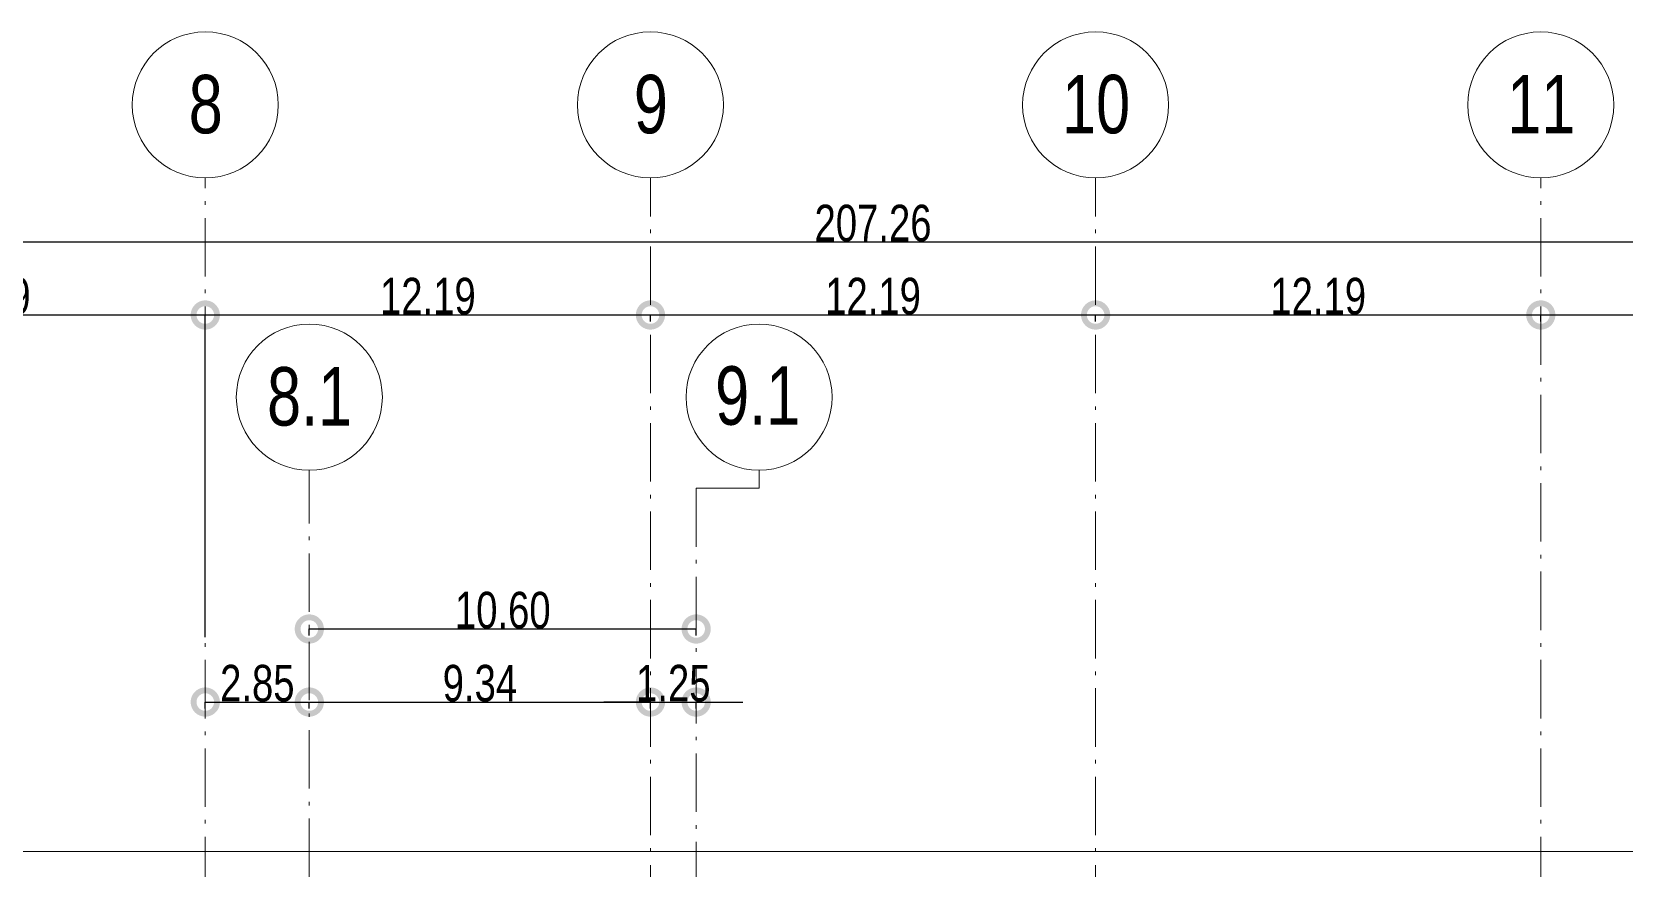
# Model space of a CAD drawing. Header units: metres. Extents: x -55 to 260, y -121 to 64.
# Drawn here: x 68.4 to 112.01, y 41.42 to 64.32 of the extents above; entities that cross this region are included whole.
import ezdxf

# ---------------------------------------------------------------- set-up
doc = ezdxf.new("R2010")
doc.units = ezdxf.units.M
doc.linetypes.add('01_Grid', pattern=[2.32, 1.6, -0.36, 0, -0.36])
for name, color, linetype, lineweight in [('0-1', 7, 'Continuous', 5), ('03EJES', 1, 'Continuous', 5), ('03EJES-1', 1, '01_Grid', 5), ('04NOEJE', 2, 'Continuous', 18), ('04NOEJE-1', 2, 'Continuous', 5), ('31COTAS', 1, 'Continuous', 5), ('70LINEA-1', 254, 'Continuous', 5)]:
    doc.layers.add(name, color=color, linetype=linetype, lineweight=lineweight)
doc.styles.add('Arial', font='arial.ttf', dxfattribs={"width": 0.75, "height": 1.6})
doc.styles.add('Arial_1', font='arial.ttf', dxfattribs={"width": 0.75, "height": 1})
doc.dimstyles.new('Standard__0_00_', dxfattribs={"dimscale": 0.3048, "dimtxt": 1.020259, "dimasz": 4.199475, "dimexe": 0, "dimexo": 1.312336, "dimgap": 0, "dimtad": 1, "dimrnd": 0.01, "dimzin": 0, "dimdsep": 46, "dimtxsty": 'Arial_1', "dimblk1": 'DOTSMALL', "dimblk2": 'DOTSMALL', "dimsah": 1, "dimcen": 0.09, "dimazin": 0, "dimtfac": 1, "dimtdec": 4, "dimtix": 1, "dimtmove": 0, "dimatfit": 3, "dimfxl": 1, "dimtvp": 1, "dimtolj": 1, "dimtzin": 0, "dimarcsym": 2})

# ---------------------------------------------------------------- blocks, each defined once
blk = doc.blocks.new('22011_AR_rvt-2-A1 _ A700')
at = {"layer": '70LINEA-1'}
for p, q in [((54.021, 41.876), (75.631, 41.876)), ((75.631, 41.876), (94.061, 41.876)), ((94.061, 41.876), (112.011, 41.876)), ((112.011, 41.876), (133.861, 41.876))]:
    blk.add_line(p, q, dxfattribs=at)
blk = doc.blocks.new('Grid - Standard-4449989-A1 _ A700')
at = {"layer": '04NOEJE'}
blk.add_circle((0, 0), 0.005, dxfattribs=at)
blk = doc.blocks.new('_DotSmall')
at = {"color": 0, "linetype": 'ByBlock', "const_width": 0.5}
blk.add_lwpolyline([(-0.0625, 0, 1), (0.0625, 0, 1)], format="xyb", close=True, dxfattribs=at)
blk = doc.blocks.new('DIMBLOCK7-A1 _ A700')
at = {"layer": '31COTAS', "color": 0, "lineweight": -2, "transparency": 16777216}
for p, q in [((60.96, 56.391), (60.96, 56.565)), ((60.96, 56.565), (73.152, 56.565)), ((73.152, 47.742), (73.152, 56.565))]:
    blk.add_line(p, q, dxfattribs=at)
at = {"layer": 'Defpoints', "color": 0, "transparency": 16777216}
for p in [(60.96, 56.791), (73.152, 56.565), (73.152, 47.342)]:
    blk.add_point(p, dxfattribs=at)
at = {"layer": '31COTAS', "color": 0, "lineweight": -2, "transparency": 16777216, "xscale": 1.28, "yscale": 1.28, "zscale": 1.28, "rotation": 180}
blk.add_blockref('_DotSmall', (60.96, 56.565), dxfattribs=at)
at = {"layer": '31COTAS', "color": 0, "lineweight": -2, "transparency": 16777216, "xscale": 1.28, "yscale": 1.28, "zscale": 1.28}
blk.add_blockref('_DotSmall', (73.152, 56.565), dxfattribs=at)
at = {"layer": '31COTAS', "color": 0, "transparency": 16777216, "insert": (67.056, 57.076), "char_height": 1, "width": 3.05136, "attachment_point": 5, "style": 'Arial_1'}
blk.add_mtext('\\A1;12.19', dxfattribs=at)
blk = doc.blocks.new('DIMBLOCK8-A1 _ A700')
at = {"layer": '31COTAS', "color": 0, "lineweight": -2, "transparency": 16777216}
for p, q in [((73.152, 47.742), (73.152, 56.565)), ((73.152, 56.565), (85.344, 56.565)), ((85.344, 56.391), (85.344, 56.565))]:
    blk.add_line(p, q, dxfattribs=at)
at = {"layer": 'Defpoints', "color": 0, "transparency": 16777216}
for p in [(85.344, 56.791), (85.344, 56.565), (73.152, 47.342)]:
    blk.add_point(p, dxfattribs=at)
at = {"layer": '31COTAS', "color": 0, "lineweight": -2, "transparency": 16777216, "xscale": 1.28, "yscale": 1.28, "zscale": 1.28, "rotation": 180}
blk.add_blockref('_DotSmall', (73.152, 56.565), dxfattribs=at)
at = {"layer": '31COTAS', "color": 0, "lineweight": -2, "transparency": 16777216, "xscale": 1.28, "yscale": 1.28, "zscale": 1.28}
blk.add_blockref('_DotSmall', (85.344, 56.565), dxfattribs=at)
at = {"layer": '31COTAS', "color": 0, "transparency": 16777216, "insert": (79.248, 57.076), "char_height": 1, "width": 3.05136, "attachment_point": 5, "style": 'Arial_1'}
blk.add_mtext('\\A1;12.19', dxfattribs=at)
blk = doc.blocks.new('DIMBLOCK9-A1 _ A700')
at = {"layer": '31COTAS', "color": 0, "lineweight": -2, "transparency": 16777216}
for p, q in [((85.344, 56.391), (85.344, 56.565)), ((85.344, 56.565), (97.536, 56.565)), ((97.536, 56.391), (97.536, 56.565))]:
    blk.add_line(p, q, dxfattribs=at)
at = {"layer": 'Defpoints', "color": 0, "transparency": 16777216}
for p in [(85.344, 56.791), (97.536, 56.791), (97.536, 56.565)]:
    blk.add_point(p, dxfattribs=at)
at = {"layer": '31COTAS', "color": 0, "lineweight": -2, "transparency": 16777216, "xscale": 1.28, "yscale": 1.28, "zscale": 1.28, "rotation": 180}
blk.add_blockref('_DotSmall', (85.344, 56.565), dxfattribs=at)
at = {"layer": '31COTAS', "color": 0, "lineweight": -2, "transparency": 16777216, "xscale": 1.28, "yscale": 1.28, "zscale": 1.28}
blk.add_blockref('_DotSmall', (97.536, 56.565), dxfattribs=at)
at = {"layer": '31COTAS', "color": 0, "transparency": 16777216, "insert": (91.44, 57.076), "char_height": 1, "width": 3.05136, "attachment_point": 5, "style": 'Arial_1'}
blk.add_mtext('\\A1;12.19', dxfattribs=at)
blk = doc.blocks.new('DIMBLOCK10-A1 _ A700')
at = {"layer": '31COTAS', "color": 0, "lineweight": -2, "transparency": 16777216}
for p, q in [((97.536, 56.391), (97.536, 56.565)), ((97.536, 56.565), (109.728, 56.565)), ((109.728, 56.391), (109.728, 56.565))]:
    blk.add_line(p, q, dxfattribs=at)
at = {"layer": 'Defpoints', "color": 0, "transparency": 16777216}
for p in [(97.536, 56.791), (109.728, 56.791), (109.728, 56.565)]:
    blk.add_point(p, dxfattribs=at)
at = {"layer": '31COTAS', "color": 0, "lineweight": -2, "transparency": 16777216, "xscale": 1.28, "yscale": 1.28, "zscale": 1.28, "rotation": 180}
blk.add_blockref('_DotSmall', (97.536, 56.565), dxfattribs=at)
at = {"layer": '31COTAS', "color": 0, "lineweight": -2, "transparency": 16777216, "xscale": 1.28, "yscale": 1.28, "zscale": 1.28}
blk.add_blockref('_DotSmall', (109.728, 56.565), dxfattribs=at)
at = {"layer": '31COTAS', "color": 0, "transparency": 16777216, "insert": (103.632, 57.076), "char_height": 1, "width": 3.05136, "attachment_point": 5, "style": 'Arial_1'}
blk.add_mtext('\\A1;12.19', dxfattribs=at)
blk = doc.blocks.new('DIMBLOCK11-A1 _ A700')
at = {"layer": '31COTAS', "color": 0, "lineweight": -2, "transparency": 16777216}
for p, q in [((109.728, 56.391), (109.728, 56.565)), ((109.728, 56.565), (121.92, 56.565)), ((121.92, 56.391), (121.92, 56.565))]:
    blk.add_line(p, q, dxfattribs=at)
at = {"layer": 'Defpoints', "color": 0, "transparency": 16777216}
for p in [(109.728, 56.791), (121.92, 56.791), (121.92, 56.565)]:
    blk.add_point(p, dxfattribs=at)
at = {"layer": '31COTAS', "color": 0, "lineweight": -2, "transparency": 16777216, "xscale": 1.28, "yscale": 1.28, "zscale": 1.28, "rotation": 180}
blk.add_blockref('_DotSmall', (109.728, 56.565), dxfattribs=at)
at = {"layer": '31COTAS', "color": 0, "lineweight": -2, "transparency": 16777216, "xscale": 1.28, "yscale": 1.28, "zscale": 1.28}
blk.add_blockref('_DotSmall', (121.92, 56.565), dxfattribs=at)
at = {"layer": '31COTAS', "color": 0, "transparency": 16777216, "insert": (115.824, 57.076), "char_height": 1, "width": 3.05136, "attachment_point": 5, "style": 'Arial_1'}
blk.add_mtext('\\A1;12.19', dxfattribs=at)
blk = doc.blocks.new('DIMBLOCK19-A1 _ A700')
at = {"layer": '31COTAS', "color": 0, "lineweight": -2, "transparency": 16777216}
for p, q in [((-12.192, 58.391), (-12.192, 58.565)), ((-12.192, 58.565), (195.072, 58.565)), ((195.072, 58.391), (195.072, 58.565))]:
    blk.add_line(p, q, dxfattribs=at)
at = {"layer": 'Defpoints', "color": 0, "transparency": 16777216}
for p in [(-12.192, 58.791), (195.072, 58.791), (195.072, 58.565)]:
    blk.add_point(p, dxfattribs=at)
at = {"layer": '31COTAS', "color": 0, "lineweight": -2, "transparency": 16777216, "xscale": 1.28, "yscale": 1.28, "zscale": 1.28, "rotation": 180}
blk.add_blockref('_DotSmall', (-12.192, 58.565), dxfattribs=at)
at = {"layer": '31COTAS', "color": 0, "lineweight": -2, "transparency": 16777216, "xscale": 1.28, "yscale": 1.28, "zscale": 1.28}
blk.add_blockref('_DotSmall', (195.072, 58.565), dxfattribs=at)
at = {"layer": '31COTAS', "color": 0, "transparency": 16777216, "insert": (91.44, 59.076), "char_height": 1, "width": 3.72944, "attachment_point": 5, "style": 'Arial_1'}
blk.add_mtext('\\A1;207.26', dxfattribs=at)
blk = doc.blocks.new('DIMBLOCK20-A1 _ A700')
at = {"layer": '31COTAS', "color": 0, "lineweight": -2, "transparency": 16777216}
for p, q in [((76.001, 47.794), (76.001, 47.968)), ((76.001, 47.968), (86.596, 47.968)), ((86.596, 47.794), (86.596, 47.968))]:
    blk.add_line(p, q, dxfattribs=at)
at = {"layer": 'Defpoints', "color": 0, "transparency": 16777216}
for p in [(76.001, 48.194), (86.596, 48.194), (86.596, 47.968)]:
    blk.add_point(p, dxfattribs=at)
at = {"layer": '31COTAS', "color": 0, "lineweight": -2, "transparency": 16777216, "xscale": 1.28, "yscale": 1.28, "zscale": 1.28, "rotation": 180}
blk.add_blockref('_DotSmall', (76.001, 47.968), dxfattribs=at)
at = {"layer": '31COTAS', "color": 0, "lineweight": -2, "transparency": 16777216, "xscale": 1.28, "yscale": 1.28, "zscale": 1.28}
blk.add_blockref('_DotSmall', (86.596, 47.968), dxfattribs=at)
at = {"layer": '31COTAS', "color": 0, "transparency": 16777216, "insert": (81.299, 48.479), "char_height": 1, "width": 3.05136, "attachment_point": 5, "style": 'Arial_1'}
blk.add_mtext('\\A1;10.60', dxfattribs=at)
blk = doc.blocks.new('DIMBLOCK48-A1 _ A700')
at = {"layer": '31COTAS', "color": 0, "lineweight": -2, "transparency": 16777216}
for p, q in [((73.152, 45.794), (73.152, 45.968)), ((73.152, 45.968), (76.001, 45.968)), ((76.001, 45.794), (76.001, 45.968))]:
    blk.add_line(p, q, dxfattribs=at)
at = {"layer": 'Defpoints', "color": 0, "transparency": 16777216}
for p in [(73.152, 46.194), (76.001, 46.194), (76.001, 45.968)]:
    blk.add_point(p, dxfattribs=at)
at = {"layer": '31COTAS', "color": 0, "lineweight": -2, "transparency": 16777216, "xscale": 1.28, "yscale": 1.28, "zscale": 1.28, "rotation": 180}
blk.add_blockref('_DotSmall', (73.152, 45.968), dxfattribs=at)
at = {"layer": '31COTAS', "color": 0, "lineweight": -2, "transparency": 16777216, "xscale": 1.28, "yscale": 1.28, "zscale": 1.28}
blk.add_blockref('_DotSmall', (76.001, 45.968), dxfattribs=at)
at = {"layer": '31COTAS', "color": 0, "transparency": 16777216, "insert": (74.577, 46.479), "char_height": 1, "width": 2.37328, "attachment_point": 5, "style": 'Arial_1'}
blk.add_mtext('\\A1;2.85', dxfattribs=at)
blk = doc.blocks.new('DIMBLOCK49-A1 _ A700')
at = {"layer": '31COTAS', "color": 0, "lineweight": -2, "transparency": 16777216}
for p, q in [((76.001, 45.794), (76.001, 45.968)), ((76.001, 45.968), (85.344, 45.968)), ((85.344, 45.794), (85.344, 45.968))]:
    blk.add_line(p, q, dxfattribs=at)
at = {"layer": 'Defpoints', "color": 0, "transparency": 16777216}
for p in [(76.001, 46.194), (85.344, 46.194), (85.344, 45.968)]:
    blk.add_point(p, dxfattribs=at)
at = {"layer": '31COTAS', "color": 0, "lineweight": -2, "transparency": 16777216, "xscale": 1.28, "yscale": 1.28, "zscale": 1.28, "rotation": 180}
blk.add_blockref('_DotSmall', (76.001, 45.968), dxfattribs=at)
at = {"layer": '31COTAS', "color": 0, "lineweight": -2, "transparency": 16777216, "xscale": 1.28, "yscale": 1.28, "zscale": 1.28}
blk.add_blockref('_DotSmall', (85.344, 45.968), dxfattribs=at)
at = {"layer": '31COTAS', "color": 0, "transparency": 16777216, "insert": (80.673, 46.479), "char_height": 1, "width": 2.37328, "attachment_point": 5, "style": 'Arial_1'}
blk.add_mtext('\\A1;9.34', dxfattribs=at)
blk = doc.blocks.new('DIMBLOCK50-A1 _ A700')
at = {"layer": '31COTAS', "color": 0, "lineweight": -2, "transparency": 16777216}
for p, q in [((85.344, 45.968), (84.064, 45.968)), ((85.344, 45.794), (85.344, 45.968)), ((85.344, 45.968), (86.596, 45.968)), ((86.596, 45.794), (86.596, 45.968)), ((86.596, 45.968), (87.876, 45.968))]:
    blk.add_line(p, q, dxfattribs=at)
at = {"layer": 'Defpoints', "color": 0, "transparency": 16777216}
for p in [(85.344, 46.194), (86.596, 46.194), (86.596, 45.968)]:
    blk.add_point(p, dxfattribs=at)
at = {"layer": '31COTAS', "color": 0, "lineweight": -2, "transparency": 16777216, "xscale": 1.28, "yscale": 1.28, "zscale": 1.28}
blk.add_blockref('_DotSmall', (85.344, 45.968), dxfattribs=at)
at = {"layer": '31COTAS', "color": 0, "lineweight": -2, "transparency": 16777216, "xscale": 1.28, "yscale": 1.28, "zscale": 1.28, "rotation": 180}
blk.add_blockref('_DotSmall', (86.596, 45.968), dxfattribs=at)
at = {"layer": '31COTAS', "color": 0, "transparency": 16777216, "insert": (85.97, 46.479), "char_height": 1, "width": 2.37328, "attachment_point": 5, "style": 'Arial_1'}
blk.add_mtext('\\A1;1.25', dxfattribs=at)

msp = doc.modelspace()

# ---------------------------------------------------------------- linework, layer by layer
at = {"layer": '03EJES'}
for p, q in [((88.318, 51.82), (88.318, 52.316)), ((86.596, 51.82), (88.318, 51.82))]:
    msp.add_line(p, q, dxfattribs=at)
at = {"layer": '03EJES-1'}
for p, q in [((73.152, -60.96), (73.152, 60.317)), ((85.344, -117.396), (85.344, 60.317)), ((97.536, -117.396), (97.536, 60.317)), ((109.728, -60.96), (109.728, 60.317)), ((76.001, 0.039), (76.001, 52.316)), ((86.596, 51.82), (86.596, 0.039))]:
    msp.add_line(p, q, dxfattribs=at)

# ---------------------------------------------------------------- block references
at = {"layer": '0-1'}
msp.add_blockref('22011_AR_rvt-2-A1 _ A700', (0, 0), dxfattribs=at)
at = {"layer": '04NOEJE', "xscale": 399.9999999999997, "yscale": 399.9999999999997, "zscale": 399.9999999999997}
for p in [(73.152, 62.317), (85.344, 62.317), (97.536, 62.317), (109.728, 62.317), (76.001, 54.316)]:
    msp.add_blockref('Grid - Standard-4449989-A1 _ A700', p, dxfattribs=at)
at = {"layer": '04NOEJE', "xscale": 399.9999999999997, "yscale": 399.9999999999997, "zscale": 399.9999999999997, "rotation": 180}
msp.add_blockref('Grid - Standard-4449989-A1 _ A700', (88.318, 54.316), dxfattribs=at)

# ---------------------------------------------------------------- texts
at = {"layer": '04NOEJE-1', "char_height": 1.6, "attachment_point": 1, "style": 'Arial'}
for s, insert, width in [('8', (72.698, 63.139), 1.13038), ('9', (84.89, 63.139), 1.13038), ('10', (96.617, 63.139), 2.26076), ('11', (108.809, 63.139), 2.26076), ('8.1', (74.844, 55.138), 2.83797), ('9.1', (87.115, 55.16), 2.83797)]:
    msp.add_mtext(s, dxfattribs=dict(at, insert=insert, width=width))

# ---------------------------------------------------------------- dimensions: what is measured, and where the dimension line sits
at = {"layer": '31COTAS'}
for base, p1, p2, override, picture, middle in [((195.072, 58.565), (-12.192, 58.791), (195.072, 58.791), {"dimpost": '<>', "dimfxl": 207.264}, 'DIMBLOCK19-A1 _ A700', (91.44, 59.076)), ((85.344, 56.565), (73.152, 47.342), (85.344, 56.791), {"dimpost": '<>', "dimfxl": 15.425177}, 'DIMBLOCK8-A1 _ A700', (79.248, 57.076)), ((97.536, 56.565), (85.344, 56.791), (97.536, 56.791), {"dimpost": '<>', "dimfxl": 12.192}, 'DIMBLOCK9-A1 _ A700', (91.44, 57.076)), ((109.728, 56.565), (97.536, 56.791), (109.728, 56.791), {"dimpost": '<>', "dimfxl": 12.192}, 'DIMBLOCK10-A1 _ A700', (103.632, 57.076)), ((121.92, 56.565), (109.728, 56.791), (121.92, 56.791), {"dimpost": '<>', "dimfxl": 12.192}, 'DIMBLOCK11-A1 _ A700', (115.824, 57.076)), ((86.5963, 47.9679), (76.0011, 48.1942), (86.5963, 48.1942), {"dimpost": '<>', "dimfxl": 10.595154}, 'DIMBLOCK20-A1 _ A700', (81.2987, 48.4785)), ((76.001, 45.968), (73.152, 46.194), (76.001, 46.194), {"dimpost": '<>', "dimfxl": 2.849101}, 'DIMBLOCK48-A1 _ A700', (74.577, 46.479)), ((85.344, 45.968), (76.001, 46.194), (85.344, 46.194), {"dimpost": '<>', "dimfxl": 9.342899}, 'DIMBLOCK49-A1 _ A700', (80.673, 46.479)), ((86.596, 45.968), (85.344, 46.194), (86.596, 46.194), {"dimpost": '<>', "dimfxl": 1.252254}, 'DIMBLOCK50-A1 _ A700', (85.97, 46.479))]:
    dim = msp.add_linear_dim(base=base, p1=p1, p2=p2, dimstyle='Standard__0_00_', override=override, dxfattribs=at)
    dim.commit()
    dim.dimension.update_dxf_attribs({"geometry": picture, "text_midpoint": middle})
dim = msp.add_linear_dim(base=(73.152, 56.565), p1=(60.96, 56.791), p2=(73.152, 47.342), angle=0, dimstyle='Standard__0_00_', override={"dimpost": '<>', "dimfxl": 15.425177}, dxfattribs=at)
dim.commit()
dim.dimension.update_dxf_attribs({"geometry": 'DIMBLOCK7-A1 _ A700', "text_midpoint": (67.056, 57.076)})

doc.saveas('drawing.dxf')
